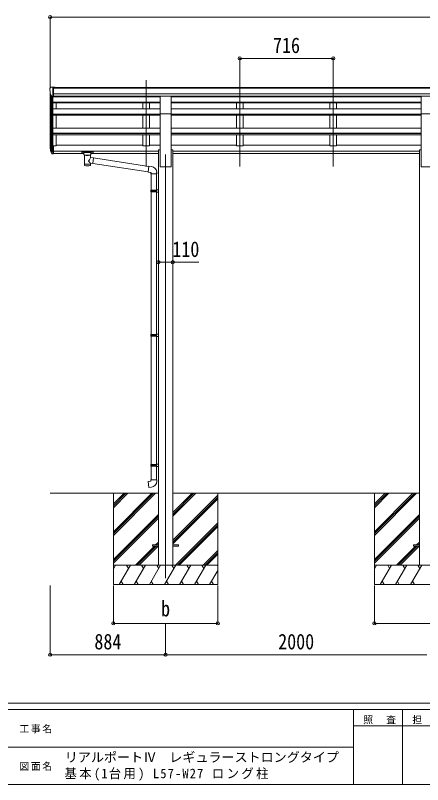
# Model space of a CAD drawing. Units: millimetres at full size, sheet at 1:25. Extents: x -6988 to 7066, y -4877 to 4823.
# Drawn here: x -300 to 2819, y -4877 to 1015 of the extents above; entities that cross this region are included whole.
import ezdxf
from ezdxf.enums import TextEntityAlignment as Align

# ---------------------------------------------------------------- set-up
doc = ezdxf.new("R2010")
doc.units = ezdxf.units.MM
doc.header["$LTSCALE"] = 25
doc.header["$PDMODE"] = 32
doc.header["$PDSIZE"] = 25
for name, color, linetype, lineweight in [('0-0_0', 7, 'Continuous', 9), ('0-1_本体', 4, 'Continuous', 9), ('0-2_部品', 7, 'Continuous', 9), ('0-8_PARTS2', 2, 'Continuous', 9), ('0-A_寸法', 6, 'Continuous', 9), ('F-0_240', 7, 'Continuous', 9)]:
    doc.layers.add(name, color=color, linetype=linetype, lineweight=lineweight)
doc.styles.add('ＭＳ ゴシック', font='')
doc.styles.get('ＭＳ ゴシック').set_extended_font_data('MS Gothic')

msp = doc.modelspace()

# ---------------------------------------------------------------- linework, layer by layer
at = {"layer": '0-0_0'}
for p, q in [((-33.87, -2645.47), (795.13, -2645.47)), ((450.13, -2645.47), (450.13, -3345.47)), ((450.13, -2939.65), (744.31, -2645.47)), ((450.13, -2953.79), (758.45, -2645.47)), ((450.13, -2967.93), (772.6, -2645.47)), ((450.13, -2755.8), (560.46, -2645.47)), ((450.13, -2741.66), (546.32, -2645.47)), ((450.13, -2727.52), (532.18, -2645.47)), ((905.13, -2821.3), (1080.96, -2645.47)), ((905.13, -2807.16), (1066.82, -2645.47)), ((905.13, -2793.02), (1052.68, -2645.47)), ((905.13, -2645.47), (2795.13, -2645.47)), ((1250.13, -2645.47), (1250.13, -3345.47)), ((2450.13, -2645.47), (2450.13, -3345.47)), ((2450.13, -2939.65), (2744.31, -2645.47)), ((2450.13, -2953.79), (2758.45, -2645.47)), ((2450.13, -2967.93), (2772.6, -2645.47)), ((2450.13, -2755.8), (2560.46, -2645.47)), ((2450.13, -2741.66), (2546.32, -2645.47)), ((2450.13, -2727.52), (2532.18, -2645.47)), ((905.13, -3005.15), (1250.13, -2660.15)), ((905.13, -3019.29), (1250.13, -2674.29)), ((905.13, -3033.43), (1250.13, -2688.44)), ((450.13, -3151.78), (795.13, -2806.78)), ((450.13, -3165.92), (795.13, -2820.93)), ((2450.13, -3151.78), (2795.13, -2806.78)), ((2450.13, -3165.92), (2795.13, -2820.93)), ((450.13, -3180.07), (795.13, -2835.07)), ((926.94, -3195.47), (1250.13, -2872.28)), ((941.08, -3195.47), (1250.13, -2886.43)), ((2450.13, -3180.07), (2795.13, -2835.07)), ((955.23, -3195.47), (1250.13, -2900.57)), ((618.57, -3195.47), (764.07, -3049.97)), ((632.72, -3195.47), (778.22, -3049.97)), ((646.86, -3195.47), (792.36, -3049.97)), ((773.07, -3040.97), (795.13, -3018.91)), ((787.22, -3040.97), (795.13, -3033.06)), ((2618.57, -3195.47), (2764.07, -3049.97)), ((2632.72, -3195.47), (2778.22, -3049.97)), ((2646.86, -3195.47), (2792.36, -3049.97)), ((2773.07, -3040.97), (2795.13, -3018.91)), ((2787.22, -3040.97), (2795.13, -3033.06)), ((1139.07, -3195.47), (1250.13, -3084.41)), ((1153.22, -3195.47), (1250.13, -3098.56)), ((1167.36, -3195.47), (1250.13, -3112.7)), ((1250.13, -3195.47), (450.13, -3195.47)), ((450.13, -3222.98), (466.01, -3195.47)), ((494.88, -3345.47), (581.48, -3195.47)), ((566.48, -3221.45), (551.48, -3195.47)), ((610.35, -3345.47), (696.95, -3195.47)), ((681.95, -3221.45), (666.95, -3195.47)), ((725.82, -3345.47), (812.42, -3195.47)), ((797.42, -3221.45), (782.42, -3195.47)), ((841.29, -3345.47), (927.89, -3195.47)), ((912.89, -3221.45), (897.89, -3195.47)), ((956.76, -3345.47), (1043.36, -3195.47)), ((1028.36, -3221.45), (1013.36, -3195.47)), ((1072.23, -3345.47), (1158.83, -3195.47)), ((1128.83, -3195.47), (1143.83, -3221.45)), ((1187.7, -3345.47), (1250.13, -3237.33)), ((1244.3, -3195.47), (1250.13, -3205.57)), ((3250.13, -3195.47), (2450.13, -3195.47)), ((2450.13, -3222.98), (2466.01, -3195.47)), ((2494.88, -3345.47), (2581.48, -3195.47)), ((2566.48, -3221.45), (2551.48, -3195.47)), ((2610.35, -3345.47), (2696.95, -3195.47)), ((2681.95, -3221.45), (2666.95, -3195.47)), ((2725.82, -3345.47), (2812.42, -3195.47)), ((2797.42, -3221.45), (2782.42, -3195.47)), ((450.13, -3345.47), (1250.13, -3345.47)), ((509.88, -3319.49), (524.87, -3345.47)), ((625.35, -3319.49), (640.35, -3345.47)), ((740.82, -3319.49), (755.82, -3345.47)), ((856.29, -3319.49), (871.29, -3345.47)), ((971.76, -3319.49), (986.76, -3345.47)), ((1087.23, -3319.49), (1102.23, -3345.47)), ((1202.7, -3319.49), (1217.7, -3345.47)), ((2450.13, -3345.47), (3250.13, -3345.47)), ((2509.88, -3319.49), (2524.87, -3345.47)), ((2625.35, -3319.49), (2640.35, -3345.47)), ((2740.82, -3319.49), (2755.82, -3345.47))]:
    msp.add_line(p, q, dxfattribs=at)
at = {"layer": '0-1_本体'}
for p, q in [((-33.87, 13.79), (-33.87, 427.31)), ((-7.37, 464.06), (5707.63, 464.06)), ((-7.37, 458.7), (5707.63, 458.7)), ((-7.37, 415.18), (5707.63, 415.18)), ((-29.59, 408.51), (-29.59, -10.47)), ((-19.87, 393.15), (-19.87, -28.47)), ((-13.87, 393.68), (-13.87, 15.96)), ((-13.87, 392.18), (807.63, 392.18)), ((-7.37, 397.51), (5707.63, 397.51)), ((807.63, 395.14), (-7.37, 395.14)), ((677.13, 395.14), (677.13, 392.18)), ((727.13, 395.14), (727.13, 392.18)), ((892.63, 395.14), (2807.63, 395.14)), ((892.63, 392.18), (2807.63, 392.18)), ((1393.13, 395.14), (1393.13, 392.18)), ((1443.13, 395.14), (1443.13, 392.18)), ((2109.13, 395.14), (2109.13, 392.18)), ((2159.13, 395.14), (2159.13, 392.18)), ((-13.87, 350.23), (807.63, 350.23)), ((-13.87, 348.53), (807.63, 348.53)), ((-13.87, 344.75), (807.63, 344.75)), ((-13.87, 299.32), (807.63, 299.32)), ((11.13, 299.32), (11.13, 344.75)), ((677.13, 344.75), (677.13, 299.32)), ((727.13, 344.75), (727.13, 299.32)), ((892.63, 350.23), (2807.63, 350.23)), ((892.63, 348.53), (2807.63, 348.53)), ((892.63, 344.75), (2807.63, 344.75)), ((892.63, 299.32), (2807.63, 299.32)), ((1393.13, 344.75), (1393.13, 299.32)), ((1443.13, 344.75), (1443.13, 299.32)), ((2109.13, 344.75), (2109.13, 299.32)), ((2159.13, 344.75), (2159.13, 299.32)), ((-13.87, 258.74), (807.63, 258.74)), ((-13.87, 257.05), (807.63, 257.05)), ((-13.87, 250.18), (807.63, 250.18)), ((11.13, 151.08), (11.13, 250.18)), ((677.13, 250.18), (677.13, 151.08)), ((727.13, 250.18), (727.13, 151.08)), ((807.63, -145.47), (807.63, 261.48)), ((892.63, -145.47), (892.63, 261.48)), ((892.63, 258.74), (2807.63, 258.74)), ((892.63, 257.05), (2807.63, 257.05)), ((892.63, 250.18), (2807.63, 250.18)), ((1393.13, 250.18), (1393.13, 151.08)), ((1443.13, 250.18), (1443.13, 151.08)), ((2109.13, 250.18), (2109.13, 151.08)), ((2159.13, 250.18), (2159.13, 151.08)), ((2807.63, -145.47), (2807.63, 261.48)), ((-13.87, 151.08), (807.63, 151.08)), ((892.63, 151.08), (2807.63, 151.08)), ((-13.87, 111.94), (807.63, 111.94)), ((-13.87, 110.27), (807.63, 110.27)), ((-13.87, 100.63), (807.63, 100.63)), ((11.13, 15.13), (11.13, 100.63)), ((677.13, 100.63), (677.13, 15.13)), ((892.63, 111.94), (2807.63, 111.94)), ((892.63, 110.27), (2807.63, 110.27)), ((892.63, 100.63), (2807.63, 100.63)), ((1393.13, 100.63), (1393.13, 15.13)), ((2109.13, 100.63), (2109.13, 15.13)), ((-7.37, 15.13), (11.13, 15.13)), ((11.13, 20.35), (677.13, 20.35)), ((727.13, 20.35), (807.63, 20.35)), ((892.63, 20.35), (1393.13, 20.35)), ((1443.13, 20.35), (2109.13, 20.35)), ((2159.13, 20.35), (2807.63, 20.35)), ((-7.37, -23.96), (795.13, -23.96)), ((-7.37, -25.34), (795.13, -25.34)), ((-7.37, -42.52), (224.13, -42.52)), ((278.13, -42.52), (795.13, -42.52)), ((795.13, -15.47), (807.63, -15.47)), ((795.13, -15.47), (795.13, -3195.47)), ((892.63, -15.47), (905.13, -15.47)), ((905.13, -15.47), (905.13, -3195.47)), ((905.13, -23.96), (2795.13, -23.96)), ((905.13, -25.34), (2795.13, -25.34)), ((905.13, -42.52), (2795.13, -42.52)), ((2795.13, -15.47), (2807.63, -15.47)), ((2795.13, -15.47), (2795.13, -3195.47)), ((807.63, -145.47), (892.63, -145.47)), ((2807.63, -145.47), (2892.63, -145.47))]:
    msp.add_line(p, q, dxfattribs=at)
for points in [[(727.13, 100.63), (727.13, 15.13), (677.13, 15.13)], [(1443.13, 100.63), (1443.13, 15.13), (1393.13, 15.13)], [(2159.13, 100.63), (2159.13, 15.13), (2109.13, 15.13)]]:
    msp.add_lwpolyline(points, dxfattribs=at)
at = {"layer": '0-2_部品'}
for p, q in [((-35.87, 456.3), (-35.87, 455.67)), ((-28.96, 465.1), (-33.03, 459.29)), ((-25.87, 465.67), (-28.2, 465.52)), ((-25.87, 465.67), (-7.37, 465.67)), ((-13.87, 392.68), (-13.87, 465.67)), ((-7.37, 465.67), (2.63, 465.58)), ((-7.37, 393.68), (-7.37, 465.67)), ((2.63, 463.48), (2.63, 465.58)), ((-21.49, 394.5), (-30.77, 410.56)), ((-13.87, 392.68), (-19.08, 393)), ((-7.37, 393.68), (-13.87, 393.68)), ((807.63, 395.64), (892.63, 395.64)), ((807.63, 261.49), (807.63, 395.64)), ((892.63, 261.49), (892.63, 395.64)), ((2807.63, 395.64), (2892.63, 395.64)), ((2807.63, 261.49), (2807.63, 395.64)), ((807.63, 261.49), (892.63, 261.49)), ((2807.63, 261.49), (2892.63, 261.49)), ((-13.87, 15.97), (-13.87, -45.91)), ((-7.37, 15.97), (-13.87, 15.97)), ((-7.37, 15.97), (-7.37, -45.09)), ((-31.48, -10.07), (-21.31, -29.24)), ((-20.3, -27.99), (-30.06, -9.58)), ((-28.89, -26.93), (-21.31, -44.41)), ((-13.87, -28.74), (-19, -28.74)), ((-13.87, -30.74), (-18.71, -30.74)), ((-13.87, -45.91), (-18.71, -45.91)), ((-7.37, -22.34), (-13.87, -22.34)), ((-7.37, -27.74), (-13.87, -27.74)), ((-7.37, -45.09), (-13.87, -45.09)), ((207.63, -30.81), (207.63, -41.57)), ((207.63, -31), (207.63, -32.54)), ((209.63, -30.14), (292.63, -30.14)), ((209.63, -32.32), (292.63, -32.32)), ((209.63, -42.23), (224.13, -42.23)), ((224.13, -49.04), (224.13, -38.76)), ((228.23, -53.54), (228.21, -133.83)), ((274.03, -71.11), (274.03, -53.53)), ((278.13, -49.04), (278.13, -38.76)), ((278.13, -42.23), (292.63, -42.23)), ((294.63, -30.81), (294.63, -41.57)), ((299.25, -75.02), (274.03, -71.11)), ((274.05, -133.83), (274.03, -117.2)), ((274.03, -117.45), (292.23, -120.28)), ((299.25, -75.02), (292.23, -120.28)), ((721.07, -142.38), (298.96, -76.9)), ((717.4, -184.32), (292.52, -118.4)), ((742.05, -142.51), (721.22, -140.68)), ((737.13, -198.25), (783.13, -198.25)), ((739.13, -189.39), (739.13, -323.38)), ((781.13, -189.39), (781.13, -320.83)), ((783.13, -198.25), (783.13, -187.33)), ((737.13, -325.38), (738.13, -323.38)), ((737.13, -325.38), (781.13, -325.38)), ((737.13, -325.38), (737.13, -333.38)), ((737.13, -333.38), (781.13, -333.38)), ((737.13, -333.38), (738.13, -335.38)), ((738.13, -323.38), (781.13, -323.38)), ((738.13, -335.38), (781.13, -335.38)), ((739.13, -335.38), (739.13, -1429.57)), ((776.65, -325.38), (776.22, -323.38)), ((779.13, -320.88), (795.13, -320.41)), ((779.13, -322.88), (779.13, -320.88)), ((779.13, -322.88), (781.13, -322.88)), ((779.13, -337.88), (779.13, -335.88)), ((779.13, -337.88), (795.13, -338.35)), ((781.13, -337.94), (781.13, -1427.01)), ((795.13, -320.41), (795.13, -338.35)), ((737.13, -1431.57), (738.13, -1429.57)), ((737.13, -1431.57), (781.13, -1431.57)), ((737.13, -1431.57), (737.13, -1439.57)), ((737.13, -1439.57), (781.13, -1439.57)), ((737.13, -1439.57), (738.13, -1441.57)), ((738.13, -1429.57), (781.13, -1429.57)), ((738.13, -1441.57), (781.13, -1441.57)), ((739.13, -1441.57), (739.13, -2424.73)), ((776.65, -1431.57), (776.22, -1429.57)), ((779.13, -1427.07), (795.13, -1426.6)), ((779.13, -1429.07), (779.13, -1427.07)), ((779.13, -1429.07), (781.13, -1429.07)), ((779.13, -1444.07), (779.13, -1442.07)), ((779.13, -1444.07), (795.13, -1444.54)), ((781.13, -1444.13), (781.13, -2422.17)), ((795.13, -1426.6), (795.13, -1444.54)), ((737.13, -2426.73), (738.13, -2424.73)), ((737.13, -2426.73), (781.13, -2426.73)), ((737.13, -2426.73), (737.13, -2434.73)), ((737.13, -2434.73), (781.13, -2434.73)), ((737.13, -2434.73), (738.13, -2436.73)), ((738.13, -2424.73), (781.13, -2424.73)), ((738.13, -2436.73), (781.13, -2436.73)), ((739.13, -2436.73), (739.13, -2542.87)), ((776.65, -2426.73), (776.22, -2424.73)), ((779.13, -2422.23), (795.13, -2421.76)), ((779.13, -2424.23), (779.13, -2422.23)), ((779.13, -2424.23), (781.13, -2424.23)), ((779.13, -2439.23), (779.13, -2437.23)), ((779.13, -2439.23), (795.13, -2439.7)), ((781.13, -2439.29), (781.13, -2542.87)), ((795.13, -2421.76), (795.13, -2439.7)), ((737.13, -2542.87), (783.13, -2542.87)), ((737.13, -2552.87), (737.13, -2542.87)), ((783.13, -2542.87), (783.13, -2553.79))]:
    msp.add_line(p, q, dxfattribs=at)
at = {"layer": '0-2_部品', "color": 4}
for p, q in [((750.13, -3040.97), (750.13, -3049.97)), ((795.13, -3040.97), (750.13, -3040.97)), ((795.13, -3049.97), (750.13, -3049.97)), ((950.13, -3040.97), (905.13, -3040.97)), ((950.13, -3049.97), (905.13, -3049.97)), ((950.13, -3040.97), (950.13, -3049.97)), ((2750.13, -3040.97), (2750.13, -3049.97)), ((2795.13, -3040.97), (2750.13, -3040.97)), ((2795.13, -3049.97), (2750.13, -3049.97))]:
    msp.add_line(p, q, dxfattribs=at)
at = {"layer": '0-2_部品'}
for points in [[(207.63, -30.81), (207.67, -30.61), (207.75, -30.47), (207.85, -30.38), (207.95, -30.32), (208.07, -30.27), (208.37, -30.21), (208.86, -30.17), (209.4, -30.14), (209.63, -30.14)], [(207.63, -41.57), (207.67, -41.76), (207.75, -41.9), (207.85, -41.99), (207.95, -42.05), (208.07, -42.1), (208.37, -42.16), (208.86, -42.21), (209.4, -42.23), (209.63, -42.23)], [(224.17, -48.98), (224.15, -49.34), (224.39, -50.3), (224.91, -51.18), (225.72, -52.02), (226.83, -52.81), (228.23, -53.54)], [(274.03, -53.53), (274.26, -53.43), (275.62, -52.7), (276.73, -51.85), (277.49, -50.99), (277.95, -50.09), (278.12, -49.2)], [(292.63, -30.14), (292.98, -30.15), (293.51, -30.17), (293.96, -30.22), (294.27, -30.3), (294.44, -30.4), (294.56, -30.54), (294.62, -30.72), (294.63, -30.81)], [(292.63, -42.23), (292.98, -42.23), (293.51, -42.2), (293.96, -42.15), (294.27, -42.07), (294.44, -41.97), (294.56, -41.84), (294.62, -41.66), (294.63, -41.57)], [(721.22, -140.68), (717.21, -186.51), (737.13, -188.25), (737.13, -198.25)], [(776.65, -325.38), (776.65, -333.38), (776.22, -335.38)], [(779.13, -335.88), (781.13, -335.88), (781.13, -322.88)], [(776.65, -1431.57), (776.65, -1439.57), (776.22, -1441.57)], [(779.13, -1442.07), (781.13, -1442.07), (781.13, -1429.07)], [(776.65, -2426.73), (776.65, -2434.73), (776.22, -2436.73)], [(779.13, -2437.23), (781.13, -2437.23), (781.13, -2424.23)], [(742.05, -2598.62), (721.22, -2600.44), (717.21, -2554.61), (737.13, -2552.87)]]:
    msp.add_lwpolyline(points, dxfattribs=at)
for centre, radius, start, end in [((-32.87, 456.3), 3, 93, 180), ((166.13, 455.67), 202, 180, 192.90261), ((-28.14, 464.53), 1, 93.5, 145), ((-18.89, 396), 3, 210, 266.5), ((54.79, 12.1), 89.07, 174.49576, 194.41188), ((54.08, 16.38), 88.05, 177.22392, 197.21071), ((99.35, 9.15), 133.22, 183.27987, 195.71302), ((-18.71, -27.74), 3, 210, 270), ((-18.71, -42.91), 3, 210, 270), ((-19, -27.24), 1.5, 210, 270), ((738.13, -187.33), 45, 0, 85), ((738.13, -2553.79), 45, 275, 0)]:
    msp.add_arc(centre, radius, start, end, dxfattribs=at)
for centre, major_axis, ratio, start_param, end_param in [((209.63, -32.54), (2, 0), 0.109601, 1.5707963, 3.1415927), ((251.13, -38.76), (27, 0), 0.122176, 6.2831853, 9.424778), ((251.14, -53.99), (-22.91, 0.42), 0.072511, 0.0008029, 1.5715993), ((251.14, -55.62), (-22.91, 0.42), 0.072511, 0.0008029, 1.5715993), ((251.12, -53.99), (22.92, 0.42), 0.07247, 4.71158, 6.2823764), ((251.12, -55.62), (22.92, 0.42), 0.07247, 4.71158, 6.2823764), ((262.13, -49.04), (16, 0), 0.361356, 6.2636979, 6.2831853), ((292.63, -32.54), (2, 0), 0.109601, 0, 1.5707963), ((251.13, -97.65), (-22.81, -26.62), 0.234429, 1.6855472, 3.1268519), ((253.69, -95.01), (20.32, -22.25), 0.045535, 0.0389954, 1.3075346), ((251.13, -133.83), (22.92, 0), 0.101955, 3.1415499, 6.2833984), ((251.13, -121.39), (22.91, 0), 0.122865, 3.1415927, 6.2831853)]:
    msp.add_ellipse(centre, major_axis=major_axis, ratio=ratio, start_param=start_param, end_param=end_param, dxfattribs=at)
at = {"layer": '0-8_PARTS2'}
for p, q in [((702.13, -143.13), (702.13, 519.4)), ((1418.13, -143.13), (1418.13, 519.4)), ((2134.13, -143.13), (2134.13, 519.4)), ((850.13, -49.33), (850.13, -3295.47))]:
    msp.add_line(p, q, dxfattribs=at)
at = {"layer": '0-A_寸法'}
for p, q in [((-33.87, 1002.89), (-33.87, 457.26)), ((-33.87, 1002.89), (5734.13, 1002.89)), ((1418.13, 686.27), (1418.13, 457.26)), ((1418.13, 686.27), (2134.13, 686.27)), ((2134.13, 686.27), (2134.13, 457.26)), ((795.13, -875.65), (905.13, -875.65)), ((905.13, -875.65), (1105.13, -875.65)), ((-33.87, -3881.84), (-33.87, -3352.89)), ((450.13, -3641.86), (450.13, -3352.89)), ((1250.13, -3641.86), (1250.13, -3352.89)), ((2450.13, -3641.86), (2450.13, -3352.89)), ((450.13, -3641.86), (1250.13, -3641.86)), ((850.13, -3881.84), (850.13, -3641.86)), ((2450.13, -3641.86), (3250.13, -3641.86)), ((-33.87, -3881.84), (850.13, -3881.84)), ((850.13, -3881.84), (2850.13, -3881.84))]:
    msp.add_line(p, q, dxfattribs=at)
for p in [(-33.87, 1002.89), (1418.13, 686.27), (2134.13, 686.27), (795.13, -875.65), (905.13, -875.65), (450.13, -3641.86), (1250.13, -3641.86), (2450.13, -3641.86), (-33.87, -3881.84), (850.13, -3881.84)]:
    msp.add_point(p, dxfattribs=at)
at = {"layer": 'F-0_240', "color": 5}
for p, q in [((-6987.88, -4252.21), (6712.12, -4252.21)), ((-6987.88, -4302.21), (4489.82, -4302.21)), ((2289.82, -4302.21), (2289.82, -4877.21)), ((2664.82, -4302.21), (2664.82, -4877.21)), ((2289.82, -4427.21), (3789.82, -4427.21)), ((-2835.18, -4589.71), (2289.82, -4589.71)), ((-6987.88, -4877.21), (6712.12, -4877.21))]:
    msp.add_line(p, q, dxfattribs=at)

# ---------------------------------------------------------------- texts
at = {"layer": '0-A_寸法', "color": 7, "style": 'ＭＳ ゴシック', "width": 0.85}
for s, p in [('716', (1673.01, 691.27)), ('110', (902.01, -870.65)), ('b', (815.76, -3624.36)), ('884', (305.01, -3876.84)), ('2000', (1712.63, -3876.84))]:
    msp.add_text(s, height=119.1, dxfattribs=at).set_placement(p, align=Align.BOTTOM_LEFT)
at = {"layer": 'F-0_240', "style": 'ＭＳ ゴシック'}
msp.add_text('リアルポートⅣ\u3000レギュラーストロングタイプ', height=73.31, dxfattribs=at).set_placement((78.1, -4725.87), align=Align.BOTTOM_LEFT)
at = {"layer": 'F-0_240', "attachment_point": 7, "style": 'ＭＳ ゴシック'}
for s, insert, char_height in [('\\T1.17;照\u3000査', (2364.83, -4414.71), 54.99), ('\\T1.17;担\u3000当', (2739.83, -4414.71), 54.99), ('\\T1.17;工事名', (-269.26, -4483.46), 54.99), ('\\T1.17;図面名', (-269.26, -4770.96), 54.99), ('\\T1.19;\\W0.95;基本(1台用)\\~L57-W27\\~ロング柱', (75.55, -4847.54), 73.31)]:
    msp.add_mtext(s, dxfattribs=dict(at, insert=insert, char_height=char_height))

doc.saveas('drawing.dxf')
